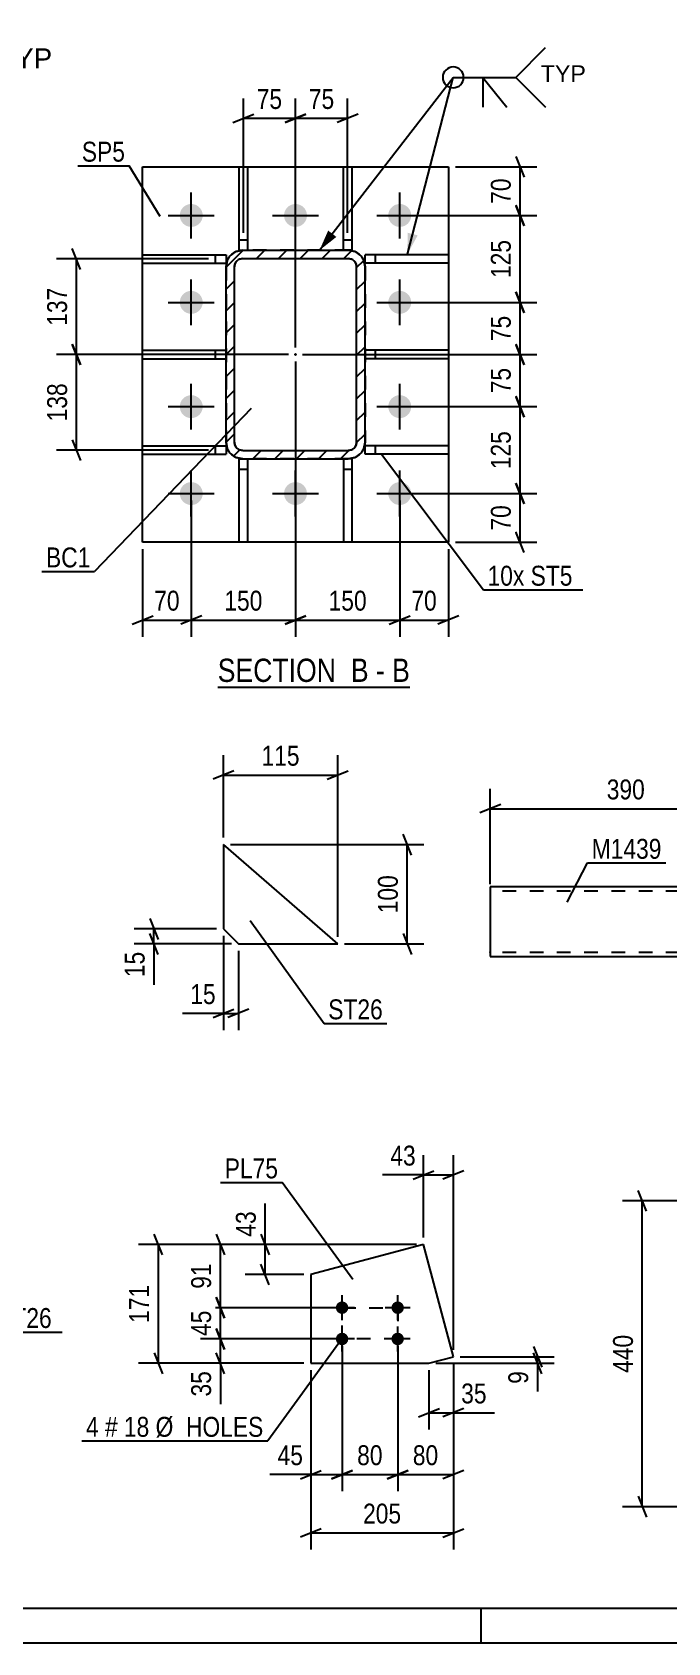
# Model space of a CAD drawing. Header units: millimetres. Extents: x 0 to 841, y 0 to 594.
# Drawn here: x 146.4 to 237.9, y 0 to 231.7 of the extents above; entities that cross this region are included whole.
import ezdxf

# ---------------------------------------------------------------- set-up
doc = ezdxf.new("R2010")
doc.units = ezdxf.units.MM
doc.linetypes.add('DXK_LINE_DOT2', pattern=[3.9198, 1.9599, -1.9599])
doc.linetypes.add('DXK_LINE_DOT3', pattern=[5.9187, 2.979, -0.9799, 0.9799, -0.9799])
doc.styles.add('Arial', font='ARIAL.TTF', dxfattribs={"height": 0.2})
doc.styles.add('Arial Narrow', font='ARIALN.TTF', dxfattribs={"height": 0.2})

# ---------------------------------------------------------------- blocks, each defined once
blk = doc.blocks.new('Unknown-247104153-1133')
at = {"color": 5, "linetype": 'Continuous'}
for p, q in [((5, 5), (836, 5)), ((211, 0), (211, 5)), ((0, 0), (841, 0))]:
    blk.add_line(p, q, dxfattribs=at)
blk = doc.blocks.new('Unknown-247104153-14 - 4752')
at = {"color": 6, "linetype": 'Continuous'}
blk.add_line((173.11, 137.46), (200.75, 137.46), dxfattribs=at)
at = {"color": 0, "linetype": 'Continuous'}
blk.add_wipeout([(191.22, 138.21), (191.22, 141.71), (173.11, 141.71), (173.11, 138.21)], dxfattribs=at)
at = {"color": 7, "linetype": 'Continuous', "style": 'Arial Narrow'}
blk.add_text('SECTION ', height=3.34, dxfattribs=at).set_placement((173.11, 138.21))
at = {"color": 0, "linetype": 'Continuous'}
blk.add_wipeout([(194.82, 138.21), (194.82, 141.71), (192.27, 141.71), (192.27, 138.21)], dxfattribs=at)
at = {"color": 7, "linetype": 'Continuous', "style": 'Arial Narrow'}
blk.add_text('B', height=3.34, dxfattribs=at).set_placement((192.27, 138.21))
at = {"color": 0, "linetype": 'Continuous'}
blk.add_wipeout([(197.15, 138.21), (197.15, 141.71), (195.87, 141.71), (195.87, 138.21)], dxfattribs=at)
at = {"color": 7, "linetype": 'Continuous', "style": 'Arial Narrow'}
blk.add_text('-', height=3.34, dxfattribs=at).set_placement((195.87, 138.21))
at = {"color": 0, "linetype": 'Continuous'}
blk.add_wipeout([(200.75, 138.21), (200.75, 141.71), (198.2, 141.71), (198.2, 138.21)], dxfattribs=at)
at = {"color": 7, "linetype": 'Continuous', "style": 'Arial Narrow'}
blk.add_text('B', height=3.34, dxfattribs=at).set_placement((198.2, 138.21))
blk = doc.blocks.new('Part-247104153-27574 - 27573')
at = {"color": 2, "linetype": 'Continuous'}
for p, q in [((251.32, 108.71), (212.33, 108.71)), ((212.33, 108.71), (212.33, 98.81)), ((251.32, 99.91), (251.32, 108.71)), ((251.32, 98.71), (251.32, 99.91)), ((212.33, 98.81), (212.33, 98.71)), ((212.33, 98.71), (251.32, 98.71))]:
    blk.add_line(p, q, dxfattribs=at)
at = {"color": 7, "linetype": 'DXK_LINE_DOT2'}
for p, q in [((251.32, 108.11), (212.33, 108.11)), ((251.32, 108.07), (251.32, 108.11)), ((251.32, 108.11), (251.32, 108.07)), ((251.32, 107.97), (251.32, 108.07)), ((251.32, 108.07), (251.32, 107.97)), ((251.32, 99.36), (251.32, 99.68)), ((212.33, 99.31), (212.33, 99.36)), ((251.32, 99.31), (212.33, 99.31)), ((251.32, 99.31), (251.32, 99.36))]:
    blk.add_line(p, q, dxfattribs=at)
blk = doc.blocks.new('Part-247104153-4836 - 4752')
at = {"color": 2, "linetype": 'Continuous'}
for p, q in [((162.3, 184.7), (162.3, 185.9)), ((162.3, 185.9), (174.3, 185.9)), ((162.3, 184.7), (174.3, 184.7))]:
    blk.add_line(p, q, dxfattribs=at)
at = {"color": 7, "linetype": 'DXK_LINE_DOT2'}
for p, q in [((172.8, 184.7), (172.8, 185.9)), ((174.3, 185.9), (174.3, 184.7))]:
    blk.add_line(p, q, dxfattribs=at)
blk = doc.blocks.new('Bolt-247104153-4764 - 4752')
at = {"linetype": 'Continuous'}
for points in [[(167.65, 205.3, -1), (170.95, 205.3, -1)], [(182.65, 205.3, -1), (185.95, 205.3, -1)], [(197.65, 205.3, -1), (200.95, 205.3, -1)], [(167.65, 192.8, -1), (170.95, 192.8, -1)], [(197.65, 192.8, -1), (200.95, 192.8, -1)], [(167.65, 177.8, -1), (170.95, 177.8, -1)], [(197.65, 177.8, -1), (200.95, 177.8, -1)], [(167.65, 165.3, -1), (170.95, 165.3, -1)], [(182.65, 165.3, -1), (185.95, 165.3, -1)], [(197.65, 165.3, -1), (200.95, 165.3, -1)]]:
    blk.add_hatch(color=1, dxfattribs=at).paths.add_polyline_path(points)
at = {"color": 1, "linetype": 'Continuous'}
for p, q in [((169.3, 202), (169.3, 208.6)), ((184.3, 202), (184.3, 208.6)), ((199.3, 202), (199.3, 208.6)), ((166, 205.3), (172.6, 205.3)), ((181, 205.3), (187.6, 205.3)), ((196, 205.3), (202.6, 205.3)), ((169.3, 189.5), (169.3, 196.1)), ((199.3, 189.5), (199.3, 196.1)), ((166, 192.8), (172.6, 192.8)), ((196, 192.8), (202.6, 192.8)), ((169.3, 174.5), (169.3, 181.1)), ((199.3, 174.5), (199.3, 181.1)), ((166, 177.8), (172.6, 177.8)), ((196, 177.8), (202.6, 177.8)), ((169.3, 162), (169.3, 168.6)), ((184.3, 162), (184.3, 168.6)), ((199.3, 162), (199.3, 168.6)), ((166, 165.3), (172.6, 165.3)), ((181, 165.3), (187.6, 165.3)), ((196, 165.3), (202.6, 165.3))]:
    blk.add_line(p, q, dxfattribs=at)
blk = doc.blocks.new('Part-247104153-4883 - 4752')
at = {"linetype": 'Continuous'}
h = blk.add_hatch(dxfattribs=at)
h.set_pattern_fill('', scale=0.7, style=0, pattern_type=0)
h.set_pattern_definition([(45, (194.1203, 198.814), (-1.57154, 1.57154), [])])
h.paths.add_polyline_path([(194.3, 197.9), (194.12, 198.81), (193.6, 199.59), (192.82, 200.11), (191.9, 200.3), (176.7, 200.3), (175.78, 200.11), (175.01, 199.59), (174.49, 198.81), (174.3, 197.9), (174.3, 172.7), (174.49, 171.78), (175.01, 171), (175.78, 170.48), (176.7, 170.3), (191.9, 170.3), (192.82, 170.48), (193.6, 171), (194.12, 171.78), (194.3, 172.7)])
h.paths.add_polyline_path([(193.01, 172.24), (192.75, 171.85), (192.36, 171.59), (191.9, 171.5), (176.7, 171.5), (176.24, 171.59), (175.85, 171.85), (175.59, 172.24), (175.5, 172.7), (175.5, 197.9), (175.59, 198.35), (175.85, 198.74), (176.24, 199), (176.7, 199.1), (191.9, 199.1), (192.36, 199), (192.75, 198.74), (193.01, 198.35), (193.1, 197.9), (193.1, 172.7)])
blk.add_hatch(color=246, dxfattribs=at).paths.add_polyline_path([(184.3, 185.2, -1), (184.3, 185.4, -1)])
at = {"color": 7, "linetype": 'DXK_LINE_DOT2'}
for p, q in [((175.78, 200.11), (176.7, 200.3)), ((191.9, 200.3), (176.7, 200.3)), ((191.9, 200.3), (192.82, 200.11)), ((174.3, 197.9), (174.49, 198.81)), ((174.3, 197.9), (174.3, 172.7)), ((175.59, 198.35), (175.5, 197.9)), ((175.5, 172.7), (175.5, 197.9)), ((176.7, 199.1), (176.24, 199)), ((176.7, 199.1), (191.9, 199.1)), ((192.36, 199), (191.9, 199.1)), ((193.1, 197.9), (193.01, 198.35)), ((193.1, 172.7), (193.1, 197.9)), ((194.12, 198.81), (194.3, 197.9)), ((194.3, 197.9), (194.3, 172.7)), ((174.49, 171.78), (174.3, 172.7)), ((175.5, 172.7), (175.59, 172.24)), ((176.24, 171.59), (176.7, 171.5)), ((176.7, 171.5), (191.9, 171.5)), ((191.9, 171.5), (192.36, 171.59)), ((193.01, 172.24), (193.1, 172.7)), ((194.3, 172.7), (194.12, 171.78)), ((176.7, 170.3), (175.78, 170.48)), ((191.9, 170.3), (176.7, 170.3)), ((192.82, 170.48), (191.9, 170.3))]:
    blk.add_line(p, q, dxfattribs=at)
at = {"color": 2, "linetype": 'Continuous'}
for p, q in [((176.7, 200.3), (175.78, 200.11)), ((176.7, 200.3), (191.9, 200.3)), ((192.82, 200.11), (191.9, 200.3)), ((174.49, 198.81), (174.3, 197.9)), ((174.3, 172.7), (174.3, 197.9)), ((175.5, 197.9), (175.59, 198.35)), ((175.5, 172.7), (175.5, 197.9)), ((176.24, 199), (176.7, 199.1)), ((176.7, 199.1), (191.9, 199.1)), ((191.9, 199.1), (192.36, 199)), ((193.01, 198.35), (193.1, 197.9)), ((193.1, 172.7), (193.1, 197.9)), ((194.3, 197.9), (194.12, 198.81)), ((194.3, 172.7), (194.3, 197.9)), ((174.3, 172.7), (174.49, 171.78)), ((175.59, 172.24), (175.5, 172.7)), ((176.7, 171.5), (176.24, 171.59)), ((176.7, 171.5), (191.9, 171.5)), ((192.36, 171.59), (191.9, 171.5)), ((193.1, 172.7), (193.01, 172.24)), ((194.12, 171.78), (194.3, 172.7)), ((175.78, 170.48), (176.7, 170.3)), ((176.7, 170.3), (191.9, 170.3)), ((191.9, 170.3), (192.82, 170.48))]:
    blk.add_line(p, q, dxfattribs=at)
at = {"color": 7, "linetype": 'DXK_LINE_DOT3'}
blk.add_line((184.3, 185.3), (184.3, 185.3), dxfattribs=at)
at = {"color": 246, "linetype": 'DXK_LINE_DOT2'}
blk.add_line((184.3, 185.3), (184.3, 185.3), dxfattribs=at)
at = {"color": 246, "linetype": 'Continuous'}
blk.add_circle((184.3, 185.3), 0.1, dxfattribs=at)
at = {"color": 7, "linetype": 'DXK_LINE_DOT2'}
for centre, radius, start, end in [((176.7, 197.9), 2.4, 112.5, 157.5), ((191.9, 197.9), 2.4, 22.5, 67.5), ((176.7, 197.9), 1.2, 112.5, 157.5), ((191.9, 197.9), 1.2, 22.5, 67.5), ((176.7, 172.7), 2.4, 202.5, 247.5), ((176.7, 172.7), 1.2, 202.5, 247.5), ((191.9, 172.7), 1.2, 292.5, 337.5), ((191.9, 172.7), 2.4, 292.5, 337.5)]:
    blk.add_arc(centre, radius, start, end, dxfattribs=at)
at = {"color": 2, "linetype": 'Continuous'}
for centre, radius, start, end in [((176.7, 197.9), 2.4, 112.5, 157.5), ((191.9, 197.9), 2.4, 22.5, 67.5), ((176.7, 197.9), 1.2, 112.5, 157.5), ((191.9, 197.9), 1.2, 22.5, 67.5), ((176.7, 172.7), 2.4, 202.5, 247.5), ((176.7, 172.7), 1.2, 202.5, 247.5), ((191.9, 172.7), 1.2, 292.5, 337.5), ((191.9, 172.7), 2.4, 292.5, 337.5)]:
    blk.add_arc(centre, radius, start, end, dxfattribs=at)
blk = doc.blocks.new('Part-247104153-4811 - 4752')
at = {"color": 2, "linetype": 'Continuous'}
for p, q in [((206.3, 172.15), (194.3, 172.15)), ((194.3, 170.95), (194.3, 172.15)), ((206.3, 172.15), (206.3, 170.95)), ((206.3, 170.95), (194.3, 170.95))]:
    blk.add_line(p, q, dxfattribs=at)
at = {"color": 7, "linetype": 'DXK_LINE_DOT2'}
blk.add_line((195.8, 170.95), (195.8, 172.15), dxfattribs=at)
blk = doc.blocks.new('Part-247104153-4816 - 4752')
at = {"color": 2, "linetype": 'Continuous'}
for p, q in [((206.3, 199.65), (194.3, 199.65)), ((194.3, 198.45), (194.3, 199.65)), ((206.3, 199.65), (206.3, 198.45)), ((206.3, 198.45), (194.3, 198.45))]:
    blk.add_line(p, q, dxfattribs=at)
at = {"color": 7, "linetype": 'DXK_LINE_DOT2'}
blk.add_line((195.8, 198.45), (195.8, 199.65), dxfattribs=at)
blk = doc.blocks.new('Part-247104153-4821 - 4752')
at = {"color": 2, "linetype": 'Continuous'}
for p, q in [((206.3, 185.9), (194.3, 185.9)), ((206.3, 185.9), (206.3, 184.7)), ((206.3, 184.7), (194.3, 184.7))]:
    blk.add_line(p, q, dxfattribs=at)
at = {"color": 7, "linetype": 'DXK_LINE_DOT2'}
for p, q in [((194.3, 185.9), (194.3, 184.7)), ((195.8, 184.7), (195.8, 185.9))]:
    blk.add_line(p, q, dxfattribs=at)
blk = doc.blocks.new('Part-247104153-4826 - 4752')
at = {"color": 2, "linetype": 'Continuous'}
for p, q in [((162.3, 170.95), (162.3, 172.15)), ((162.3, 172.15), (174.3, 172.15)), ((174.3, 172.15), (174.3, 170.95)), ((162.3, 170.95), (174.3, 170.95))]:
    blk.add_line(p, q, dxfattribs=at)
at = {"color": 7, "linetype": 'DXK_LINE_DOT2'}
blk.add_line((172.8, 170.95), (172.8, 172.15), dxfattribs=at)
blk = doc.blocks.new('Part-247104153-4863 - 4752')
at = {"color": 2, "linetype": 'Continuous'}
for p, q in [((191.2, 200.3), (191.2, 212.3)), ((191.2, 212.3), (192.4, 212.3)), ((192.4, 212.3), (192.4, 200.3)), ((192.4, 200.3), (191.9, 200.3))]:
    blk.add_line(p, q, dxfattribs=at)
at = {"color": 7, "linetype": 'DXK_LINE_DOT2'}
for p, q in [((191.2, 201.8), (192.4, 201.8)), ((191.9, 200.3), (191.2, 200.3))]:
    blk.add_line(p, q, dxfattribs=at)
blk = doc.blocks.new('Part-247104153-4831 - 4752')
at = {"color": 2, "linetype": 'Continuous'}
for p, q in [((162.3, 198.45), (162.3, 199.65)), ((162.3, 199.65), (174.3, 199.65)), ((174.3, 199.65), (174.3, 198.45)), ((162.3, 198.45), (174.3, 198.45))]:
    blk.add_line(p, q, dxfattribs=at)
at = {"color": 7, "linetype": 'DXK_LINE_DOT2'}
blk.add_line((172.8, 198.45), (172.8, 199.65), dxfattribs=at)
blk = doc.blocks.new('Part-247104153-4864 - 4752')
at = {"color": 2, "linetype": 'Continuous'}
for p, q in [((176.2, 200.3), (176.2, 212.3)), ((176.2, 212.3), (177.4, 212.3)), ((177.4, 212.3), (177.4, 200.3)), ((176.2, 200.3), (176.7, 200.3))]:
    blk.add_line(p, q, dxfattribs=at)
at = {"color": 7, "linetype": 'DXK_LINE_DOT2'}
for p, q in [((176.2, 201.8), (177.4, 201.8)), ((176.7, 200.3), (177.4, 200.3))]:
    blk.add_line(p, q, dxfattribs=at)
blk = doc.blocks.new('Part-247104153-4865 - 4752')
at = {"color": 2, "linetype": 'Continuous'}
for p, q in [((191.2, 170.3), (191.2, 158.3)), ((192.4, 170.3), (191.9, 170.3)), ((192.4, 170.3), (192.4, 158.3)), ((192.4, 158.3), (191.2, 158.3))]:
    blk.add_line(p, q, dxfattribs=at)
at = {"color": 7, "linetype": 'DXK_LINE_DOT2'}
for p, q in [((191.9, 170.3), (191.2, 170.3)), ((191.2, 168.8), (192.4, 168.8))]:
    blk.add_line(p, q, dxfattribs=at)
blk = doc.blocks.new('Part-247104153-4866 - 4752')
at = {"color": 2, "linetype": 'Continuous'}
for p, q in [((176.2, 158.3), (176.2, 170.3)), ((176.2, 170.3), (176.7, 170.3)), ((177.4, 170.3), (177.4, 158.3)), ((177.4, 158.3), (176.2, 158.3))]:
    blk.add_line(p, q, dxfattribs=at)
at = {"color": 7, "linetype": 'DXK_LINE_DOT2'}
for p, q in [((176.7, 170.3), (177.4, 170.3)), ((176.2, 168.8), (177.4, 168.8))]:
    blk.add_line(p, q, dxfattribs=at)
blk = doc.blocks.new('Part-247104153-4879 - 4752')
at = {"color": 2, "linetype": 'Continuous'}
for p, q in [((162.3, 158.3), (162.3, 212.3)), ((162.3, 212.3), (206.3, 212.3)), ((206.3, 212.3), (206.3, 158.3)), ((206.3, 158.3), (162.3, 158.3))]:
    blk.add_line(p, q, dxfattribs=at)
blk = doc.blocks.new('Part-247104153-27628 - 27627')
at = {"color": 2, "linetype": 'Continuous'}
for p, q in [((202.72, 57.29), (186.51, 52.98)), ((207.01, 41.14), (202.72, 57.29)), ((186.51, 52.98), (186.5, 40.2)), ((186.5, 40.2), (203.5, 40.2)), ((203.5, 40.2), (207.01, 41.14))]:
    blk.add_line(p, q, dxfattribs=at)
blk = doc.blocks.new('Bolt-247104153-27629 - 27627')
at = {"linetype": 'Continuous'}
for points in [[(190.1, 48.2, -1), (191.9, 48.2, -1)], [(198.1, 48.2, -1), (199.9, 48.2, -1)], [(190.1, 43.7, -1), (191.9, 43.7, -1)], [(198.1, 43.7, -1), (199.9, 43.7, -1)]]:
    blk.add_hatch(color=1, dxfattribs=at).paths.add_polyline_path(points)
at = {"color": 1, "linetype": 'Continuous'}
for p, q in [((191, 46.4), (191, 50)), ((199, 46.4), (199, 50)), ((192.8, 48.2), (189.2, 48.2)), ((200.8, 48.2), (197.2, 48.2)), ((191, 41.9), (191, 45.5)), ((199, 41.9), (199, 45.5)), ((192.8, 43.7), (189.2, 43.7)), ((200.8, 43.7), (197.2, 43.7))]:
    blk.add_line(p, q, dxfattribs=at)
blk = doc.blocks.new('Part-247104153-27637 - 27636')
at = {"color": 2, "linetype": 'Continuous'}
for p, q in [((173.94, 114.81), (173.94, 102.67)), ((190.37, 100.52), (173.94, 114.81)), ((173.94, 102.67), (176.08, 100.52)), ((176.08, 100.52), (190.37, 100.52))]:
    blk.add_line(p, q, dxfattribs=at)
blk = doc.blocks.new('Rectangle-247104153-31661 - 27627')
at = {"color": 1, "linetype": 'DXK_LINE_DOT2'}
blk.add_lwpolyline([(191, 48.2), (199, 48.2), (199, 43.7), (191, 43.7), (191, 48.2)], close=True, dxfattribs=at)
blk = doc.blocks.new('StraightDimension-247104153-28179 - 27573')
at = {"color": 7, "linetype": 'Continuous'}
for p, q in [((212.33, 109.11), (212.33, 122.81)), ((251.32, 109.71), (251.32, 122.81)), ((213.83, 120.56), (210.83, 119.36)), ((249.82, 119.36), (252.82, 120.56)), ((212.33, 119.96), (251.32, 119.96))]:
    blk.add_line(p, q, dxfattribs=at)
at = {"color": 0}
blk.add_wipeout([(235.17, 120.71), (235.17, 124.91), (228.48, 124.91), (228.48, 120.71)], dxfattribs=at)
at = {"color": 3, "style": 'Arial Narrow'}
blk.add_text('390', height=2.863, dxfattribs=at).set_placement((229.08, 121.31))
blk = doc.blocks.new('StraightDimension-247104153-30575 - 4752')
at = {"color": 7, "linetype": 'Continuous'}
for p, q in [((184.3, 184.3), (184.3, 144.71)), ((199.3, 164.3), (199.3, 144.71)), ((185.8, 147.71), (182.8, 146.51)), ((184.3, 147.11), (199.3, 147.11)), ((197.8, 146.51), (200.8, 147.71))]:
    blk.add_line(p, q, dxfattribs=at)
at = {"color": 0}
blk.add_wipeout([(195.15, 147.86), (195.15, 152.06), (188.46, 152.06), (188.46, 147.86)], dxfattribs=at)
at = {"color": 3, "style": 'Arial Narrow'}
blk.add_text('150', height=2.863, dxfattribs=at).set_placement((189.06, 148.46))
blk = doc.blocks.new('StraightDimension-247104153-30674 - 4752')
at = {"color": 7, "linetype": 'Continuous'}
for p, q in [((216.02, 213.8), (217.22, 210.8)), ((207.3, 212.3), (219.02, 212.3)), ((216.62, 205.3), (216.62, 212.3)), ((217.22, 203.8), (216.02, 206.8)), ((200.3, 205.3), (219.02, 205.3))]:
    blk.add_line(p, q, dxfattribs=at)
at = {"color": 0}
blk.add_wipeout([(215.87, 211.22), (211.67, 211.22), (211.67, 206.37), (215.87, 206.37)], dxfattribs=at)
at = {"color": 3, "style": 'Arial Narrow'}
blk.add_text('70', height=2.863, rotation=90.0002, dxfattribs=at).set_placement((215.27, 206.97))
blk = doc.blocks.new('StraightDimension-247104153-30678 - 4752')
at = {"color": 7, "linetype": 'Continuous'}
for p, q in [((216.02, 179.3), (217.22, 176.3)), ((200.3, 177.8), (219.02, 177.8)), ((216.62, 165.3), (216.62, 177.8)), ((217.22, 163.8), (216.02, 166.8)), ((200.3, 165.3), (219.02, 165.3))]:
    blk.add_line(p, q, dxfattribs=at)
at = {"color": 0}
blk.add_wipeout([(215.87, 174.89), (211.67, 174.89), (211.67, 168.2), (215.87, 168.2)], dxfattribs=at)
at = {"color": 3, "style": 'Arial Narrow'}
blk.add_text('125', height=2.863, rotation=90.0002, dxfattribs=at).set_placement((215.27, 168.8))
blk = doc.blocks.new('StraightDimension-247104153-30679 - 4752')
at = {"color": 7, "linetype": 'Continuous'}
for p, q in [((216.02, 166.8), (217.22, 163.8)), ((200.3, 165.3), (219.02, 165.3)), ((216.62, 158.3), (216.62, 165.3)), ((207.3, 158.3), (219.02, 158.3)), ((217.22, 156.8), (216.02, 159.8))]:
    blk.add_line(p, q, dxfattribs=at)
at = {"color": 0}
blk.add_wipeout([(215.87, 164.22), (211.67, 164.22), (211.67, 159.37), (215.87, 159.37)], dxfattribs=at)
at = {"color": 3, "style": 'Arial Narrow'}
blk.add_text('70', height=2.863, rotation=90.0002, dxfattribs=at).set_placement((215.27, 159.97))
blk = doc.blocks.new('StraightDimension-247104153-30574 - 4752')
at = {"color": 7, "linetype": 'Continuous'}
for p, q in [((199.3, 164.3), (199.3, 144.71)), ((206.3, 157.3), (206.3, 144.71)), ((197.8, 146.51), (200.8, 147.71)), ((199.3, 147.11), (206.3, 147.11)), ((207.8, 147.71), (204.8, 146.51))]:
    blk.add_line(p, q, dxfattribs=at)
at = {"color": 0}
blk.add_wipeout([(205.23, 147.86), (205.23, 152.06), (200.37, 152.06), (200.37, 147.86)], dxfattribs=at)
at = {"color": 3, "style": 'Arial Narrow'}
blk.add_text('70', height=2.863, dxfattribs=at).set_placement((200.97, 148.46))
blk = doc.blocks.new('StraightDimension-247104153-30576 - 4752')
at = {"color": 7, "linetype": 'Continuous'}
for p, q in [((184.3, 184.3), (184.3, 144.71)), ((169.3, 164.3), (169.3, 144.71)), ((170.8, 147.71), (167.8, 146.51)), ((169.3, 147.11), (184.3, 147.11)), ((182.8, 146.51), (185.8, 147.71))]:
    blk.add_line(p, q, dxfattribs=at)
at = {"color": 0}
blk.add_wipeout([(180.15, 147.86), (180.15, 152.06), (173.46, 152.06), (173.46, 147.86)], dxfattribs=at)
at = {"color": 3, "style": 'Arial Narrow'}
blk.add_text('150', height=2.863, dxfattribs=at).set_placement((174.06, 148.46))
blk = doc.blocks.new('StraightDimension-247104153-30577 - 4752')
at = {"color": 7, "linetype": 'Continuous'}
for p, q in [((169.3, 164.3), (169.3, 144.71)), ((162.3, 157.3), (162.3, 144.71)), ((160.8, 146.51), (163.8, 147.71)), ((162.3, 147.11), (169.3, 147.11)), ((170.8, 147.71), (167.8, 146.51))]:
    blk.add_line(p, q, dxfattribs=at)
at = {"color": 0}
blk.add_wipeout([(168.23, 147.86), (168.23, 152.06), (163.37, 152.06), (163.37, 147.86)], dxfattribs=at)
at = {"color": 3, "style": 'Arial Narrow'}
blk.add_text('70', height=2.863, dxfattribs=at).set_placement((163.97, 148.46))
blk = doc.blocks.new('StraightDimension-247104153-30675 - 4752')
at = {"color": 7, "linetype": 'Continuous'}
for p, q in [((216.02, 206.8), (217.22, 203.8)), ((200.3, 205.3), (219.02, 205.3)), ((216.62, 192.8), (216.62, 205.3)), ((200.3, 192.8), (219.02, 192.8)), ((217.22, 191.3), (216.02, 194.3))]:
    blk.add_line(p, q, dxfattribs=at)
at = {"color": 0}
blk.add_wipeout([(215.87, 202.39), (211.67, 202.39), (211.67, 195.7), (215.87, 195.7)], dxfattribs=at)
at = {"color": 3, "style": 'Arial Narrow'}
blk.add_text('125', height=2.863, rotation=90.0002, dxfattribs=at).set_placement((215.27, 196.3))
blk = doc.blocks.new('StraightDimension-247104153-30753 - 4752')
at = {"color": 7, "linetype": 'Continuous'}
for p, q in [((153.38, 183.8), (152.18, 186.8)), ((183.3, 185.3), (149.93, 185.3)), ((152.78, 171.55), (152.78, 185.3)), ((171.8, 171.55), (149.93, 171.55)), ((152.18, 173.05), (153.38, 170.05))]:
    blk.add_line(p, q, dxfattribs=at)
at = {"color": 0}
blk.add_wipeout([(152.03, 181.76), (147.83, 181.76), (147.83, 175.08), (152.03, 175.08)], dxfattribs=at)
at = {"color": 3, "style": 'Arial Narrow'}
blk.add_text('138', height=2.863, rotation=90.0002, dxfattribs=at).set_placement((151.43, 175.68))
blk = doc.blocks.new('StraightDimension-247104153-30676 - 4752')
at = {"color": 7, "linetype": 'Continuous'}
for p, q in [((200.3, 192.8), (219.02, 192.8)), ((216.02, 194.3), (217.22, 191.3)), ((216.62, 185.3), (216.62, 192.8)), ((217.22, 183.8), (216.02, 186.8)), ((185.3, 185.3), (219.02, 185.3))]:
    blk.add_line(p, q, dxfattribs=at)
at = {"color": 0}
blk.add_wipeout([(215.87, 191.47), (211.67, 191.47), (211.67, 186.62), (215.87, 186.62)], dxfattribs=at)
at = {"color": 3, "style": 'Arial Narrow'}
blk.add_text('75', height=2.863, rotation=90.0002, dxfattribs=at).set_placement((215.27, 187.22))
blk = doc.blocks.new('StraightDimension-247104153-30677 - 4752')
at = {"color": 7, "linetype": 'Continuous'}
for p, q in [((216.02, 186.8), (217.22, 183.8)), ((185.3, 185.3), (219.02, 185.3)), ((216.62, 177.8), (216.62, 185.3)), ((217.22, 176.3), (216.02, 179.3)), ((200.3, 177.8), (219.02, 177.8))]:
    blk.add_line(p, q, dxfattribs=at)
at = {"color": 0}
blk.add_wipeout([(215.87, 183.97), (211.67, 183.97), (211.67, 179.12), (215.87, 179.12)], dxfattribs=at)
at = {"color": 3, "style": 'Arial Narrow'}
blk.add_text('75', height=2.863, rotation=90.0002, dxfattribs=at).set_placement((215.27, 179.72))
blk = doc.blocks.new('StraightDimension-247104153-30733 - 4752')
at = {"color": 7, "linetype": 'Continuous'}
for p, q in [((184.3, 186.3), (184.3, 222.12)), ((191.8, 202.8), (191.8, 222.12)), ((182.8, 218.67), (185.8, 219.87)), ((184.3, 219.27), (191.8, 219.27)), ((193.3, 219.87), (190.3, 218.67))]:
    blk.add_line(p, q, dxfattribs=at)
at = {"color": 0}
blk.add_wipeout([(190.48, 220.02), (190.48, 224.22), (185.62, 224.22), (185.62, 220.02)], dxfattribs=at)
at = {"color": 3, "style": 'Arial Narrow'}
blk.add_text('75', height=2.863, dxfattribs=at).set_placement((186.22, 220.62))
blk = doc.blocks.new('StraightDimension-247104153-30734 - 4752')
at = {"color": 7, "linetype": 'Continuous'}
for p, q in [((176.8, 202.8), (176.8, 222.12)), ((184.3, 186.3), (184.3, 222.12)), ((175.3, 218.67), (178.3, 219.87)), ((176.8, 219.27), (184.3, 219.27)), ((185.8, 219.87), (182.8, 218.67))]:
    blk.add_line(p, q, dxfattribs=at)
at = {"color": 0}
blk.add_wipeout([(182.98, 220.02), (182.98, 224.22), (178.12, 224.22), (178.12, 220.02)], dxfattribs=at)
at = {"color": 3, "style": 'Arial Narrow'}
blk.add_text('75', height=2.863, dxfattribs=at).set_placement((178.72, 220.62))
blk = doc.blocks.new('StraightDimension-247104153-30752 - 4752')
at = {"color": 7, "linetype": 'Continuous'}
for p, q in [((153.38, 197.55), (152.18, 200.55)), ((171.8, 199.05), (149.93, 199.05)), ((152.78, 185.3), (152.78, 199.05)), ((152.18, 186.8), (153.38, 183.8)), ((183.3, 185.3), (149.93, 185.3))]:
    blk.add_line(p, q, dxfattribs=at)
at = {"color": 0}
blk.add_wipeout([(152.03, 195.51), (147.83, 195.51), (147.83, 188.83), (152.03, 188.83)], dxfattribs=at)
at = {"color": 3, "style": 'Arial Narrow'}
blk.add_text('137', height=2.863, rotation=90.0002, dxfattribs=at).set_placement((151.43, 189.43))
blk = doc.blocks.new('StraightDimension-247104153-28207 - 27627')
at = {"color": 7, "linetype": 'Continuous'}
for p, q in [((207.01, 40.14), (207.01, 30.68)), ((203.5, 39.2), (203.5, 30.68)), ((202, 32.48), (205, 33.68)), ((203.5, 33.08), (207.01, 33.08)), ((208.51, 33.68), (205.51, 32.48))]:
    blk.add_line(p, q, dxfattribs=at)
at = {"color": 0}
blk.add_wipeout([(212.39, 33.83), (212.39, 38.03), (207.54, 38.03), (207.54, 33.83)], dxfattribs=at)
at = {"color": 7, "linetype": 'Continuous'}
blk.add_line((207.01, 33.08), (212.92, 33.08), dxfattribs=at)
blk.add_line((207.01, 33.08), (212.92, 33.08), dxfattribs=at)
at = {"color": 3, "style": 'Arial Narrow'}
blk.add_text('35', height=2.863, dxfattribs=at).set_placement((208.14, 34.43))
blk = doc.blocks.new('StraightDimension-247104153-28211 - 27627')
at = {"color": 7, "linetype": 'Continuous'}
for p, q in [((179.33, 58.79), (180.53, 55.79)), ((201.72, 57.29), (177.08, 57.29)), ((179.93, 52.98), (179.93, 57.29)), ((180.53, 51.48), (179.33, 54.48)), ((185.51, 52.98), (177.08, 52.98))]:
    blk.add_line(p, q, dxfattribs=at)
at = {"color": 0}
blk.add_wipeout([(179.18, 62.67), (174.98, 62.67), (174.98, 57.81), (179.18, 57.81)], dxfattribs=at)
at = {"color": 7, "linetype": 'Continuous'}
blk.add_line((179.93, 57.29), (179.93, 63.2), dxfattribs=at)
blk.add_line((179.93, 57.29), (179.93, 63.2), dxfattribs=at)
at = {"color": 3, "style": 'Arial Narrow'}
blk.add_text('43', height=2.863, rotation=90.0002, dxfattribs=at).set_placement((178.58, 58.41))
blk = doc.blocks.new('StraightDimension-247104153-28203 - 27627')
at = {"color": 7, "linetype": 'Continuous'}
for p, q in [((202.72, 58.29), (202.72, 70.14)), ((207.01, 42.14), (207.01, 70.14)), ((201.22, 66.69), (204.22, 67.89)), ((202.72, 67.29), (207.01, 67.29)), ((208.51, 67.89), (205.51, 66.69))]:
    blk.add_line(p, q, dxfattribs=at)
at = {"color": 0}
blk.add_wipeout([(202.19, 68.04), (202.19, 72.24), (197.34, 72.24), (197.34, 68.04)], dxfattribs=at)
at = {"color": 7, "linetype": 'Continuous'}
blk.add_line((202.72, 67.29), (196.81, 67.29), dxfattribs=at)
blk.add_line((202.72, 67.29), (196.81, 67.29), dxfattribs=at)
at = {"color": 3, "style": 'Arial Narrow'}
blk.add_text('43', height=2.863, dxfattribs=at).set_placement((197.94, 68.64))
blk = doc.blocks.new('StraightDimension-247104153-28215 - 27627')
at = {"color": 7, "linetype": 'Continuous'}
for p, q in [((218.53, 42.64), (219.73, 39.64)), ((219.73, 38.7), (218.53, 41.7)), ((204.5, 40.2), (221.53, 40.2)), ((208.01, 41.14), (221.53, 41.14)), ((219.13, 40.2), (219.13, 41.14))]:
    blk.add_line(p, q, dxfattribs=at)
at = {"color": 0}
blk.add_wipeout([(218.38, 39.68), (214.18, 39.68), (214.18, 36.65), (218.38, 36.65)], dxfattribs=at)
at = {"color": 7, "linetype": 'Continuous'}
blk.add_line((219.13, 40.2), (219.13, 36.13), dxfattribs=at)
blk.add_line((219.13, 40.2), (219.13, 36.13), dxfattribs=at)
at = {"color": 3, "style": 'Arial Narrow'}
blk.add_text('9', height=2.86, rotation=90.0002, dxfattribs=at).set_placement((217.78, 37.25))
blk = doc.blocks.new('StraightDimension-247104153-28219 - 27627')
at = {"color": 7, "linetype": 'Continuous'}
for p, q in [((199, 42.7), (199, 21.8)), ((207.01, 40.14), (207.01, 21.8)), ((197.5, 23.6), (200.5, 24.8)), ((199, 24.2), (207.01, 24.2)), ((208.51, 24.8), (205.51, 23.6))]:
    blk.add_line(p, q, dxfattribs=at)
at = {"color": 0}
blk.add_wipeout([(205.44, 24.95), (205.44, 29.15), (200.58, 29.15), (200.58, 24.95)], dxfattribs=at)
at = {"color": 3, "style": 'Arial Narrow'}
blk.add_text('80', height=2.863, dxfattribs=at).set_placement((201.18, 25.55))
blk = doc.blocks.new('StraightDimension-247104153-28220 - 27627')
at = {"color": 7, "linetype": 'Continuous'}
for p, q in [((191, 42.7), (191, 21.8)), ((199, 42.7), (199, 21.8)), ((189.5, 23.6), (192.5, 24.8)), ((191, 24.2), (199, 24.2)), ((200.5, 24.8), (197.5, 23.6))]:
    blk.add_line(p, q, dxfattribs=at)
at = {"color": 0}
blk.add_wipeout([(197.43, 24.95), (197.43, 29.15), (192.57, 29.15), (192.57, 24.95)], dxfattribs=at)
at = {"color": 3, "style": 'Arial Narrow'}
blk.add_text('80', height=2.863, dxfattribs=at).set_placement((193.17, 25.55))
blk = doc.blocks.new('StraightDimension-247104153-28221 - 27627')
at = {"color": 7, "linetype": 'Continuous'}
for p, q in [((191, 42.7), (191, 21.8)), ((186.5, 39.2), (186.5, 21.8)), ((185, 23.6), (188, 24.8)), ((186.5, 24.2), (191, 24.2)), ((192.5, 24.8), (189.5, 23.6))]:
    blk.add_line(p, q, dxfattribs=at)
at = {"color": 0}
blk.add_wipeout([(185.98, 24.95), (185.98, 29.15), (181.12, 29.15), (181.12, 24.95)], dxfattribs=at)
at = {"color": 7, "linetype": 'Continuous'}
blk.add_line((186.5, 24.2), (180.6, 24.2), dxfattribs=at)
blk.add_line((186.5, 24.2), (180.6, 24.2), dxfattribs=at)
at = {"color": 3, "style": 'Arial Narrow'}
blk.add_text('45', height=2.863, dxfattribs=at).set_placement((181.72, 25.55))
blk = doc.blocks.new('StraightDimension-247104153-28231 - 27627')
at = {"color": 7, "linetype": 'Continuous'}
for p, q in [((207.01, 40.14), (207.01, 13.4)), ((186.5, 39.2), (186.5, 13.4)), ((188, 16.4), (185, 15.2)), ((205.51, 15.2), (208.51, 16.4)), ((186.5, 15.8), (207.01, 15.8))]:
    blk.add_line(p, q, dxfattribs=at)
at = {"color": 0}
blk.add_wipeout([(200.1, 16.55), (200.1, 20.75), (193.42, 20.75), (193.42, 16.55)], dxfattribs=at)
at = {"color": 3, "style": 'Arial Narrow'}
blk.add_text('205', height=2.863, dxfattribs=at).set_placement((194.02, 17.15))
blk = doc.blocks.new('StraightDimension-247104153-28235 - 27627')
at = {"color": 7, "linetype": 'Continuous'}
for p, q in [((172.9, 58.79), (174.1, 55.79)), ((201.72, 57.29), (170.65, 57.29)), ((173.5, 48.2), (173.5, 57.29)), ((174.1, 46.7), (172.9, 49.7)), ((190, 48.2), (170.65, 48.2))]:
    blk.add_line(p, q, dxfattribs=at)
at = {"color": 0}
blk.add_wipeout([(172.75, 55.17), (168.55, 55.17), (168.55, 50.32), (172.75, 50.32)], dxfattribs=at)
at = {"color": 3, "style": 'Arial Narrow'}
blk.add_text('91', height=2.863, rotation=90.0002, dxfattribs=at).set_placement((172.15, 50.92))
blk = doc.blocks.new('StraightDimension-247104153-28236 - 27627')
at = {"color": 7, "linetype": 'Continuous'}
for p, q in [((172.9, 49.7), (174.1, 46.7)), ((190, 48.2), (170.65, 48.2)), ((173.5, 43.7), (173.5, 48.2)), ((174.1, 42.2), (172.9, 45.2)), ((190, 43.7), (170.65, 43.7))]:
    blk.add_line(p, q, dxfattribs=at)
at = {"color": 0}
blk.add_wipeout([(172.75, 48.38), (168.55, 48.38), (168.55, 43.53), (172.75, 43.53)], dxfattribs=at)
at = {"color": 3, "style": 'Arial Narrow'}
blk.add_text('45', height=2.863, rotation=90.0002, dxfattribs=at).set_placement((172.15, 44.13))
blk = doc.blocks.new('StraightDimension-247104153-28237 - 27627')
at = {"color": 7, "linetype": 'Continuous'}
for p, q in [((172.9, 45.2), (174.1, 42.2)), ((190, 43.7), (170.65, 43.7)), ((174.1, 38.7), (172.9, 41.7)), ((173.5, 40.2), (173.5, 43.7)), ((185.5, 40.2), (170.65, 40.2))]:
    blk.add_line(p, q, dxfattribs=at)
at = {"color": 0}
blk.add_wipeout([(172.75, 39.68), (168.55, 39.68), (168.55, 34.82), (172.75, 34.82)], dxfattribs=at)
at = {"color": 7, "linetype": 'Continuous'}
blk.add_line((173.5, 40.2), (173.5, 34.3), dxfattribs=at)
blk.add_line((173.5, 40.2), (173.5, 34.3), dxfattribs=at)
at = {"color": 3, "style": 'Arial Narrow'}
blk.add_text('35', height=2.863, rotation=90.0002, dxfattribs=at).set_placement((172.15, 35.42))
blk = doc.blocks.new('StraightDimension-247104153-28247 - 27627')
at = {"color": 7, "linetype": 'Continuous'}
for p, q in [((165.18, 55.79), (163.98, 58.79)), ((201.72, 57.29), (161.73, 57.29)), ((164.58, 40.2), (164.58, 57.29)), ((163.98, 41.7), (165.18, 38.7)), ((185.5, 40.2), (161.73, 40.2))]:
    blk.add_line(p, q, dxfattribs=at)
at = {"color": 0}
blk.add_wipeout([(163.83, 52.09), (159.63, 52.09), (159.63, 45.4), (163.83, 45.4)], dxfattribs=at)
at = {"color": 3, "style": 'Arial Narrow'}
blk.add_text('171', height=2.863, rotation=90.0002, dxfattribs=at).set_placement((163.23, 46))
blk = doc.blocks.new('StraightDimension-247104153-28035 - 27521')
at = {"color": 7, "linetype": 'Continuous'}
for p, q in [((234.8, 62.07), (233.6, 65.07)), ((255.47, 63.57), (231.35, 63.57)), ((234.2, 19.57), (234.2, 63.57)), ((233.6, 21.07), (234.8, 18.07)), ((255.47, 19.57), (231.35, 19.57))]:
    blk.add_line(p, q, dxfattribs=at)
at = {"color": 0}
blk.add_wipeout([(233.45, 44.91), (229.25, 44.91), (229.25, 38.22), (233.45, 38.22)], dxfattribs=at)
at = {"color": 3, "style": 'Arial Narrow'}
blk.add_text('440', height=2.863, rotation=90.0002, dxfattribs=at).set_placement((232.85, 38.82))
blk = doc.blocks.new('StraightDimension-247104153-28259 - 27636')
at = {"color": 7, "linetype": 'Continuous'}
for p, q in [((172.94, 102.67), (161.09, 102.67)), ((163.34, 104.17), (164.54, 101.17)), ((164.54, 99.02), (163.34, 102.02)), ((163.94, 100.52), (163.94, 102.67)), ((175.08, 100.52), (161.09, 100.52))]:
    blk.add_line(p, q, dxfattribs=at)
at = {"color": 0}
blk.add_wipeout([(163.19, 100), (158.99, 100), (158.99, 95.14), (163.19, 95.14)], dxfattribs=at)
at = {"color": 7, "linetype": 'Continuous'}
blk.add_line((163.94, 100.52), (163.94, 94.62), dxfattribs=at)
blk.add_line((163.94, 100.52), (163.94, 94.62), dxfattribs=at)
at = {"color": 3, "style": 'Arial Narrow'}
blk.add_text('15', height=2.863, rotation=90.0002, dxfattribs=at).set_placement((162.59, 95.74))
blk = doc.blocks.new('StraightDimension-247104153-28251 - 27636')
at = {"color": 7, "linetype": 'Continuous'}
for p, q in [((173.94, 101.67), (173.94, 88.12)), ((176.08, 99.52), (176.08, 88.12)), ((172.44, 89.92), (175.44, 91.12)), ((173.94, 90.52), (176.08, 90.52)), ((177.58, 91.12), (174.58, 89.92))]:
    blk.add_line(p, q, dxfattribs=at)
at = {"color": 0}
blk.add_wipeout([(173.42, 91.27), (173.42, 95.47), (168.56, 95.47), (168.56, 91.27)], dxfattribs=at)
at = {"color": 7, "linetype": 'Continuous'}
blk.add_line((173.94, 90.52), (168.03, 90.52), dxfattribs=at)
blk.add_line((173.94, 90.52), (168.03, 90.52), dxfattribs=at)
at = {"color": 3, "style": 'Arial Narrow'}
blk.add_text('15', height=2.863, dxfattribs=at).set_placement((169.16, 91.87))
blk = doc.blocks.new('StraightDimension-247104153-28263 - 27636')
at = {"color": 7, "linetype": 'Continuous'}
for p, q in [((200.97, 113.31), (199.77, 116.31)), ((174.94, 114.81), (202.77, 114.81)), ((200.37, 100.52), (200.37, 114.81)), ((199.77, 102.02), (200.97, 99.02)), ((191.37, 100.52), (202.77, 100.52))]:
    blk.add_line(p, q, dxfattribs=at)
at = {"color": 0}
blk.add_wipeout([(199.62, 111.01), (195.42, 111.01), (195.42, 104.33), (199.62, 104.33)], dxfattribs=at)
at = {"color": 3, "style": 'Arial Narrow'}
blk.add_text('100', height=2.863, rotation=90.0002, dxfattribs=at).set_placement((199.02, 104.93))
blk = doc.blocks.new('StraightDimension-247104153-28255 - 27636')
at = {"color": 7, "linetype": 'Continuous'}
for p, q in [((173.94, 115.81), (173.94, 127.66)), ((190.37, 101.52), (190.37, 127.66)), ((175.44, 125.41), (172.44, 124.21)), ((188.87, 124.21), (191.87, 125.41)), ((173.94, 124.81), (190.37, 124.81))]:
    blk.add_line(p, q, dxfattribs=at)
at = {"color": 0}
blk.add_wipeout([(185.5, 125.56), (185.5, 129.76), (178.81, 129.76), (178.81, 125.56)], dxfattribs=at)
at = {"color": 3, "style": 'Arial Narrow'}
blk.add_text('115', height=2.863, dxfattribs=at).set_placement((179.41, 126.16))
blk = doc.blocks.new('Mark-247104153-28344 - 27573')
at = {"color": 0}
blk.add_wipeout([(236.97, 112.77), (236.97, 115.77), (226.92, 115.77), (226.92, 112.77)], dxfattribs=at)
blk.add_wipeout([(236.97, 112.77), (236.97, 115.77), (226.92, 115.77), (226.92, 112.77)], dxfattribs=at)
at = {"color": 30, "linetype": 'Continuous'}
for p, q in [((223.39, 106.51), (226.32, 112.17)), ((226.32, 112.17), (237.57, 112.17))]:
    blk.add_line(p, q, dxfattribs=at)
at = {"color": 3, "style": 'Arial Narrow'}
blk.add_text('M1439', height=2.863, dxfattribs=at).set_placement((226.92, 112.77))
blk = doc.blocks.new('WeldMark-247104153-41815 - 4431')
at = {"linetype": 'Continuous'}
for points in [[(103.47, 209.16), (100.57, 208.1), (102.63, 210.4)], [(113.12, 207.34), (110.62, 205.52), (111.97, 208.3)]]:
    blk.add_hatch(color=30, dxfattribs=at).paths.add_polyline_path(points)
at = {"color": 30, "linetype": 'Continuous'}
for p, q in [((100.57, 208.1), (128.91, 227.37)), ((110.62, 205.52), (128.91, 227.37)), ((128.91, 227.37), (137.91, 227.37))]:
    blk.add_line(p, q, dxfattribs=at)
at = {"color": 3, "linetype": 'Continuous'}
for q in [(136.62, 223.09), (133.2, 223.09)]:
    blk.add_line((133.2, 227.37), q, dxfattribs=at)
for start, end in [(90, 270), (270, 90)]:
    blk.add_arc((128.91, 227.37), 1.5, start, end, dxfattribs=at)
at = {"color": 0, "linetype": 'Continuous'}
blk.add_wipeout([(149.29, 226.47), (149.29, 229.47), (141.51, 229.47), (141.51, 226.47)], dxfattribs=at)
blk.add_wipeout([(149.29, 226.47), (149.29, 229.47), (141.51, 229.47), (141.51, 226.47)], dxfattribs=at)
at = {"color": 3, "linetype": 'Continuous'}
for q in [(142.2, 231.66), (142.2, 223.09)]:
    blk.add_line((137.91, 227.37), q, dxfattribs=at)
at = {"color": 3, "linetype": 'Continuous', "style": 'Arial'}
blk.add_text('TYP', height=2.865, dxfattribs=at).set_placement((141.51, 226.47))
blk = doc.blocks.new('MarkSet-247104153-5046 - 4752')
at = {"color": 0}
blk.add_wipeout([(217.23, 152.05), (217.23, 155.05), (211.93, 155.05), (211.93, 152.05)], dxfattribs=at)
blk.add_wipeout([(217.23, 152.05), (217.23, 155.05), (211.93, 155.05), (211.93, 152.05)], dxfattribs=at)
at = {"color": 30, "linetype": 'Continuous'}
blk.add_line((196.67, 170.95), (211.33, 151.45), dxfattribs=at)
at = {"color": 0}
blk.add_wipeout([(224.16, 152.05), (224.16, 155.05), (218.13, 155.05), (218.13, 152.05)], dxfattribs=at)
blk.add_wipeout([(224.16, 152.05), (224.16, 155.05), (218.13, 155.05), (218.13, 152.05)], dxfattribs=at)
at = {"color": 30, "linetype": 'Continuous'}
blk.add_line((211.33, 151.45), (225.66, 151.45), dxfattribs=at)
at = {"color": 3, "style": 'Arial Narrow'}
for s, p in [('10x', (211.93, 152.05)), ('ST5', (218.13, 152.05))]:
    blk.add_text(s, height=2.863, dxfattribs=at).set_placement(p)
blk = doc.blocks.new('Mark-247104153-30407 - 4752')
at = {"color": 0}
blk.add_wipeout([(154.79, 154.68), (154.79, 157.68), (148.4, 157.68), (148.4, 154.68)], dxfattribs=at)
blk.add_wipeout([(154.79, 154.68), (154.79, 157.68), (148.4, 157.68), (148.4, 154.68)], dxfattribs=at)
at = {"color": 30, "linetype": 'Continuous'}
for p in [(177.91, 177.52), (147.8, 154.08)]:
    blk.add_line(p, (155.39, 154.08), dxfattribs=at)
at = {"color": 3, "style": 'Arial Narrow'}
blk.add_text('BC1', height=2.863, dxfattribs=at).set_placement((148.4, 154.68))
blk = doc.blocks.new('Mark-247104153-30417 - 4752')
at = {"color": 0}
blk.add_wipeout([(159.77, 213.04), (159.77, 216.04), (153.56, 216.04), (153.56, 213.04)], dxfattribs=at)
blk.add_wipeout([(159.77, 213.04), (159.77, 216.04), (153.56, 216.04), (153.56, 213.04)], dxfattribs=at)
at = {"color": 30, "linetype": 'Continuous'}
for p in [(152.96, 212.44), (164.81, 205.15)]:
    blk.add_line(p, (160.37, 212.44), dxfattribs=at)
at = {"color": 3, "style": 'Arial Narrow'}
blk.add_text('SP5', height=2.863, dxfattribs=at).set_placement((153.56, 213.04))
blk = doc.blocks.new('WeldMark-247104153-35930 - 4752')
at = {"linetype": 'Continuous'}
for points in [[(190.18, 202.21), (187.76, 200.3), (189, 203.13)], [(201.88, 202.44), (200.4, 199.72), (200.43, 202.81)]]:
    blk.add_hatch(color=30, dxfattribs=at).paths.add_polyline_path(points)
at = {"color": 30, "linetype": 'Continuous'}
for p, q in [((187.76, 200.3), (206.99, 225.16)), ((200.4, 199.72), (206.99, 225.16)), ((206.99, 225.16), (215.99, 225.16))]:
    blk.add_line(p, q, dxfattribs=at)
at = {"color": 3, "linetype": 'Continuous'}
for q in [(214.7, 220.88), (211.27, 220.88)]:
    blk.add_line((211.27, 225.16), q, dxfattribs=at)
for start, end in [(90, 270), (270, 90)]:
    blk.add_arc((206.99, 225.16), 1.5, start, end, dxfattribs=at)
at = {"color": 0, "linetype": 'Continuous'}
blk.add_wipeout([(226.07, 224.51), (226.07, 227.01), (219.59, 227.01), (219.59, 224.51)], dxfattribs=at)
blk.add_wipeout([(226.07, 224.51), (226.07, 227.01), (219.59, 227.01), (219.59, 224.51)], dxfattribs=at)
at = {"color": 3, "linetype": 'Continuous'}
for q in [(220.27, 229.45), (220.27, 220.88)]:
    blk.add_line((215.99, 225.16), q, dxfattribs=at)
at = {"color": 3, "linetype": 'Continuous', "style": 'Arial'}
blk.add_text('TYP', height=2.388, dxfattribs=at).set_placement((219.59, 224.51))
blk = doc.blocks.new('MarkSet-247104153-31214 - 20113')
at = {"color": 0}
blk.add_wipeout([(140.48, 45.28), (140.48, 48.28), (137.01, 48.28), (137.01, 45.28)], dxfattribs=at)
blk.add_wipeout([(140.48, 45.28), (140.48, 48.28), (137.01, 48.28), (137.01, 45.28)], dxfattribs=at)
at = {"color": 30, "linetype": 'Continuous'}
blk.add_line((116.5, 57.2), (136.41, 44.68), dxfattribs=at)
at = {"color": 0}
blk.add_wipeout([(149.24, 45.28), (149.24, 48.28), (141.38, 48.28), (141.38, 45.28)], dxfattribs=at)
blk.add_wipeout([(149.24, 45.28), (149.24, 48.28), (141.38, 48.28), (141.38, 45.28)], dxfattribs=at)
at = {"color": 30, "linetype": 'Continuous'}
blk.add_line((136.41, 44.68), (150.74, 44.68), dxfattribs=at)
at = {"color": 3, "style": 'Arial Narrow'}
for s, p in [('8x', (137.01, 45.28)), ('ST26', (141.38, 45.28))]:
    blk.add_text(s, height=2.863, dxfattribs=at).set_placement(p)
blk = doc.blocks.new('Mark-247104153-28353 - 27627')
at = {"color": 0}
blk.add_wipeout([(181.8, 66.8), (181.8, 69.8), (174.12, 69.8), (174.12, 66.8)], dxfattribs=at)
blk.add_wipeout([(181.8, 66.8), (181.8, 69.8), (174.12, 69.8), (174.12, 66.8)], dxfattribs=at)
at = {"color": 30, "linetype": 'Continuous'}
for p in [(173.52, 66.2), (192.57, 52.23)]:
    blk.add_line(p, (182.4, 66.2), dxfattribs=at)
at = {"color": 3, "style": 'Arial Narrow'}
blk.add_text('PL75', height=2.863, dxfattribs=at).set_placement((174.12, 66.8))
blk = doc.blocks.new('Mark-247104153-28356 - 27627')
at = {"color": 0}
blk.add_wipeout([(155.99, 29.63), (155.99, 32.63), (154.16, 32.63), (154.16, 29.63)], dxfattribs=at)
blk.add_wipeout([(155.99, 29.63), (155.99, 32.63), (154.16, 32.63), (154.16, 29.63)], dxfattribs=at)
blk.add_wipeout([(158.71, 29.63), (158.71, 32.63), (156.89, 32.63), (156.89, 29.63)], dxfattribs=at)
blk.add_wipeout([(158.71, 29.63), (158.71, 32.63), (156.89, 32.63), (156.89, 29.63)], dxfattribs=at)
at = {"color": 3, "style": 'Arial Narrow'}
blk.add_text('4', height=2.86, dxfattribs=at).set_placement((154.16, 29.63))
at = {"color": 0}
blk.add_wipeout([(163.27, 29.63), (163.27, 32.63), (159.61, 32.63), (159.61, 29.63)], dxfattribs=at)
blk.add_wipeout([(163.27, 29.63), (163.27, 32.63), (159.61, 32.63), (159.61, 29.63)], dxfattribs=at)
at = {"color": 3, "style": 'Arial Narrow'}
blk.add_text('#', height=2.86, dxfattribs=at).set_placement((156.89, 29.63))
at = {"color": 0}
blk.add_wipeout([(179.7, 29.63), (179.7, 32.63), (164.17, 32.63), (164.17, 29.63)], dxfattribs=at)
blk.add_wipeout([(179.7, 29.63), (179.7, 32.63), (164.17, 32.63), (164.17, 29.63)], dxfattribs=at)
at = {"color": 7, "linetype": 'Continuous'}
for p in [(190.93, 43.61), (153.56, 29.03)]:
    blk.add_line(p, (180.3, 29.03), dxfattribs=at)
at = {"color": 3, "style": 'Arial Narrow'}
for s, p in [('18', (159.61, 29.63)), ('Ø  HOLES', (164.17, 29.63))]:
    blk.add_text(s, height=2.863, dxfattribs=at).set_placement(p)
blk = doc.blocks.new('Mark-247104153-28357 - 27636')
at = {"color": 0}
blk.add_wipeout([(196.86, 89.68), (196.86, 92.68), (189.01, 92.68), (189.01, 89.68)], dxfattribs=at)
blk.add_wipeout([(196.86, 89.68), (196.86, 92.68), (189.01, 92.68), (189.01, 89.68)], dxfattribs=at)
at = {"color": 30, "linetype": 'Continuous'}
for p, q in [((177.8, 103.89), (188.41, 89.08)), ((188.41, 89.08), (197.46, 89.08))]:
    blk.add_line(p, q, dxfattribs=at)
at = {"color": 3, "style": 'Arial Narrow'}
blk.add_text('ST26', height=2.863, dxfattribs=at).set_placement((189.01, 89.68))

msp = doc.modelspace()

# ---------------------------------------------------------------- block references
for name in ['Unknown-247104153-1133', 'Part-247104153-4879 - 4752', 'Part-247104153-4864 - 4752', 'Part-247104153-4863 - 4752', 'Bolt-247104153-4764 - 4752', 'Part-247104153-4831 - 4752', 'Part-247104153-4883 - 4752', 'Part-247104153-4816 - 4752', 'Part-247104153-4836 - 4752', 'Part-247104153-4821 - 4752', 'Part-247104153-4826 - 4752', 'Part-247104153-4811 - 4752', 'Part-247104153-4866 - 4752', 'Part-247104153-4865 - 4752', 'Part-247104153-27637 - 27636', 'Part-247104153-27574 - 27573', 'Part-247104153-27628 - 27627', 'Bolt-247104153-27629 - 27627', 'Rectangle-247104153-31661 - 27627']:
    msp.add_blockref(name, (0, 0))

# ---------------------------------------------------------------- next in the draw order: block references
for name in ['WeldMark-247104153-41815 - 4431', 'Mark-247104153-30417 - 4752', 'StraightDimension-247104153-30674 - 4752', 'StraightDimension-247104153-30575 - 4752', 'Unknown-247104153-14 - 4752', 'StraightDimension-247104153-28179 - 27573', 'StraightDimension-247104153-28259 - 27636', 'StraightDimension-247104153-28035 - 27521', 'StraightDimension-247104153-28211 - 27627', 'MarkSet-247104153-31214 - 20113', 'StraightDimension-247104153-28207 - 27627']:
    msp.add_blockref(name, (0, 0))

# ---------------------------------------------------------------- next in the draw order: block references
for name in ['StraightDimension-247104153-30675 - 4752', 'StraightDimension-247104153-30576 - 4752', 'StraightDimension-247104153-30678 - 4752', 'Mark-247104153-28344 - 27573', 'StraightDimension-247104153-28251 - 27636', 'StraightDimension-247104153-28203 - 27627']:
    msp.add_blockref(name, (0, 0))

# ---------------------------------------------------------------- next in the draw order: block references
for name in ['StraightDimension-247104153-30676 - 4752', 'StraightDimension-247104153-30753 - 4752', 'StraightDimension-247104153-30679 - 4752', 'StraightDimension-247104153-30577 - 4752', 'StraightDimension-247104153-28263 - 27636', 'StraightDimension-247104153-28235 - 27627', 'StraightDimension-247104153-28215 - 27627']:
    msp.add_blockref(name, (0, 0))

# ---------------------------------------------------------------- next in the draw order: block references
for name in ['StraightDimension-247104153-30677 - 4752', 'Mark-247104153-30407 - 4752', 'StraightDimension-247104153-30574 - 4752', 'StraightDimension-247104153-28255 - 27636', 'StraightDimension-247104153-28219 - 27627']:
    msp.add_blockref(name, (0, 0))

# ---------------------------------------------------------------- next in the draw order: block references
for name in ['StraightDimension-247104153-30733 - 4752', 'MarkSet-247104153-5046 - 4752', 'Mark-247104153-28357 - 27636', 'StraightDimension-247104153-28220 - 27627']:
    msp.add_blockref(name, (0, 0))

# ---------------------------------------------------------------- next in the draw order: block references
for name in ['WeldMark-247104153-35930 - 4752', 'StraightDimension-247104153-30734 - 4752', 'StraightDimension-247104153-28221 - 27627']:
    msp.add_blockref(name, (0, 0))

# ---------------------------------------------------------------- next in the draw order: block references
for name in ['StraightDimension-247104153-30752 - 4752', 'StraightDimension-247104153-28236 - 27627', 'StraightDimension-247104153-28231 - 27627']:
    msp.add_blockref(name, (0, 0))

# ---------------------------------------------------------------- next in the draw order: block references
msp.add_blockref('StraightDimension-247104153-28237 - 27627', (0, 0))

# ---------------------------------------------------------------- next in the draw order: block references
msp.add_blockref('StraightDimension-247104153-28247 - 27627', (0, 0))

# ---------------------------------------------------------------- next in the draw order: block references
for name in ['Mark-247104153-28353 - 27627', 'Mark-247104153-28356 - 27627']:
    msp.add_blockref(name, (0, 0))

doc.saveas('drawing.dxf')
